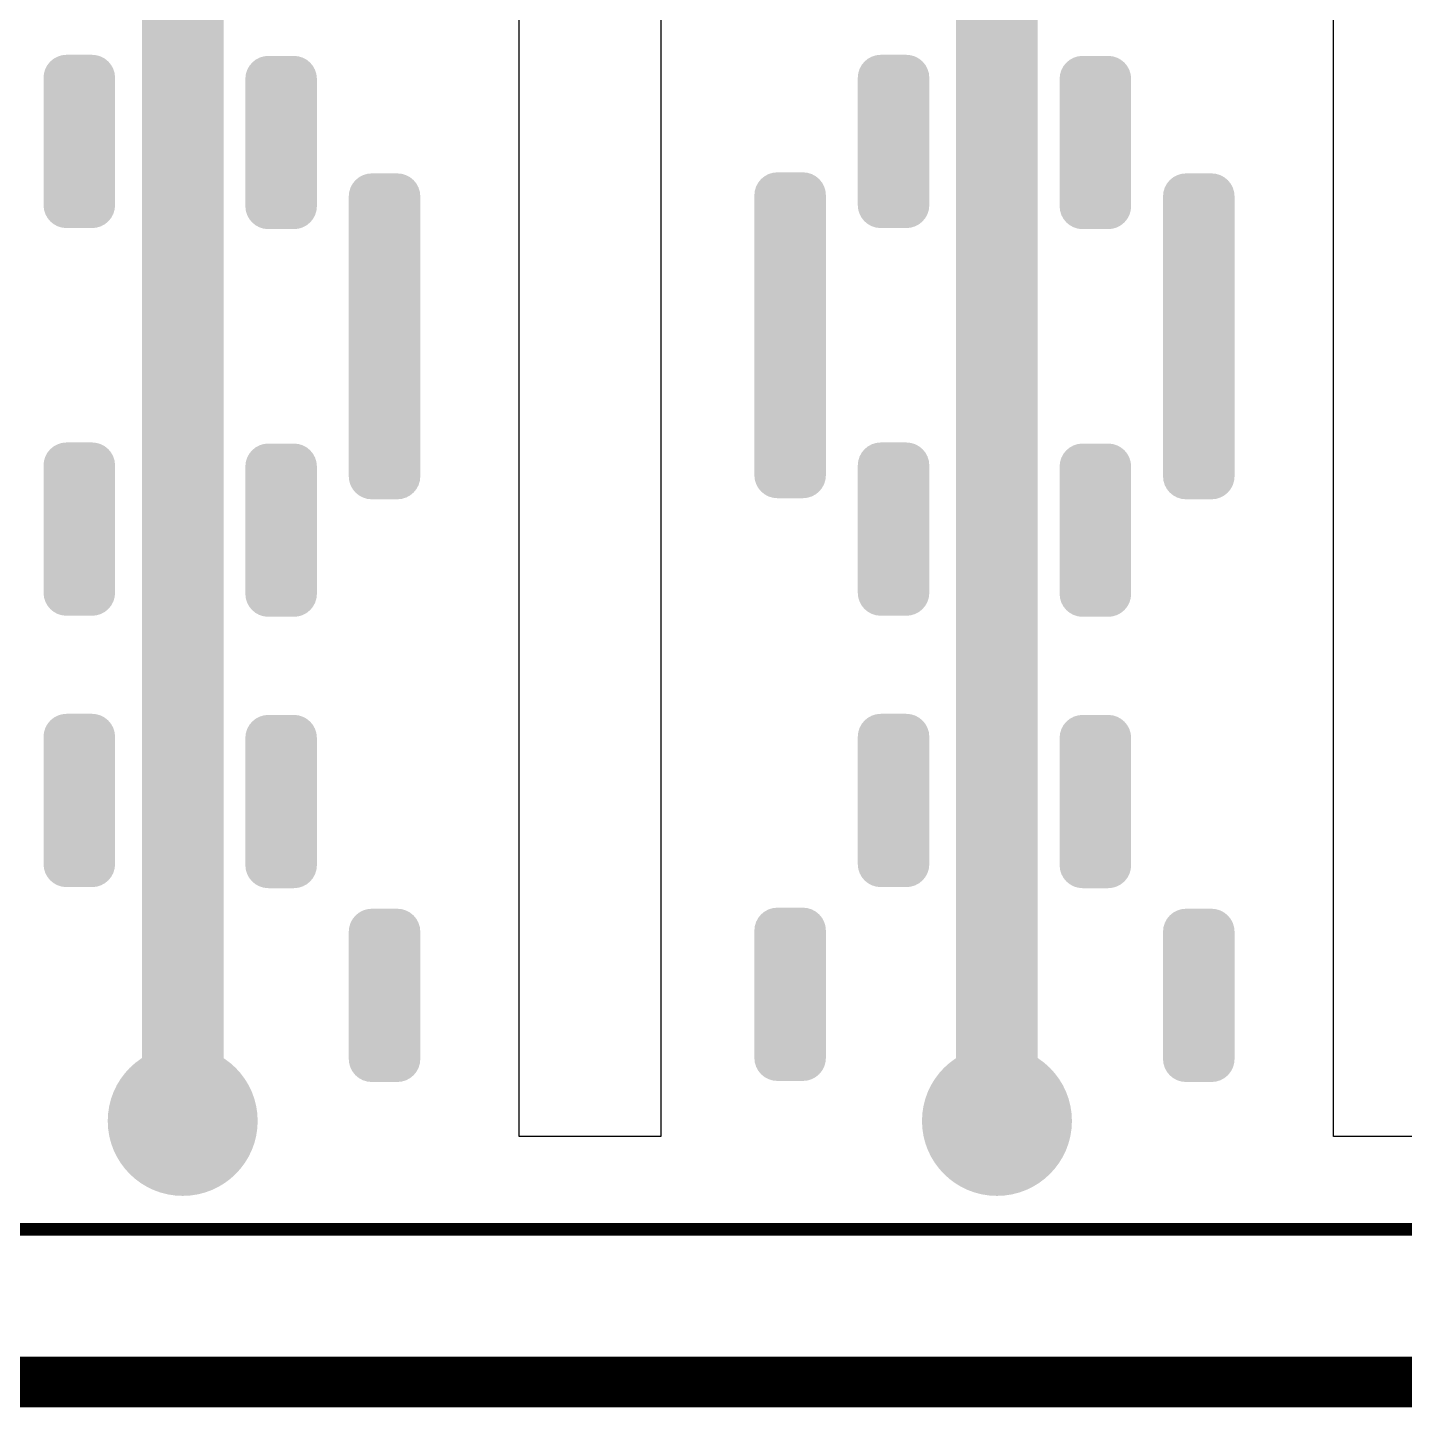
# Model space of a CAD drawing. Header units: inches. Extents: x -0.01 to 3.95, y -0.11 to 1.88.
# Drawn here: x 1.435 to 1.967, y -0.107 to 0.426 of the extents above; entities that cross this region are included whole.
import ezdxf

# ---------------------------------------------------------------- set-up
doc = ezdxf.new("R2010")
doc.units = ezdxf.units.IN
doc.header["$MEASUREMENT"] = 0
for name, color, linetype in [('Board Outline', 216, 'Continuous'), ('Bottom Layer', 5, 'Continuous'), ('Bottom Solder', 6, 'Continuous'), ('Top Layer', 1, 'Continuous'), ('Top Overlay', 2, 'Continuous'), ('Top Paste', 8, 'Continuous'), ('Top Solder', 216, 'Continuous'), ('Via Holes', 16, 'Continuous')]:
    doc.layers.add(name, color=color, linetype=linetype)

msp = doc.modelspace()

# ---------------------------------------------------------------- hatches: boundary and pattern name
at = {"layer": 'Bottom Layer'}
h = msp.add_hatch(color=5, dxfattribs=at)
edge = h.paths.add_edge_path()
edge.add_arc((1.49484, 0.00336), 0.025, 0, 360)
h = msp.add_hatch(color=5, dxfattribs=at)
edge = h.paths.add_edge_path()
edge.add_arc((1.8098, 0.00336), 0.025, 0, 360)
h = msp.add_hatch(color=5, dxfattribs=at)
edge = h.paths.add_edge_path()
edge.add_arc((1.8098, 0.00336), 0.025, 0, 360)
at = {"layer": 'Bottom Solder'}
h = msp.add_hatch(color=6, dxfattribs=at)
edge = h.paths.add_edge_path()
edge.add_arc((1.49484, 0.00336), 0.029, 0, 360)
h = msp.add_hatch(color=6, dxfattribs=at)
edge = h.paths.add_edge_path()
edge.add_arc((1.8098, 0.00336), 0.029, 0, 360)
h = msp.add_hatch(color=6, dxfattribs=at)
edge = h.paths.add_edge_path()
edge.add_arc((1.8098, 0.00336), 0.029, 0, 360)
at = {"layer": 'Top Layer'}
h = msp.add_hatch(color=1, dxfattribs=at)
edge = h.paths.add_edge_path()
edge.add_arc((1.48894, 1.70551), 0.00591, 90, 180)
edge.add_line((1.48303, 1.70551), (1.48303, 0.00472))
edge.add_arc((1.48894, 0.00472), 0.00591, 180, 270)
edge.add_line((1.48894, -0.00118), (1.50075, -0.00118))
edge.add_arc((1.50075, 0.00472), 0.00591, 270, 360)
edge.add_line((1.50665, 0.00472), (1.50665, 1.70551))
edge.add_arc((1.50075, 1.70551), 0.00591, 0, 90)
edge.add_line((1.50075, 1.71141), (1.48894, 1.71141))
h = msp.add_hatch(color=1, dxfattribs=at)
edge = h.paths.add_edge_path()
edge.add_arc((1.8039, 1.70551), 0.00591, 90, 180)
edge.add_line((1.79799, 1.70551), (1.79799, 0.00472))
edge.add_arc((1.8039, 0.00472), 0.00591, 180, 270)
edge.add_line((1.8039, -0.00118), (1.81571, -0.00118))
edge.add_arc((1.81571, 0.00472), 0.00591, 270, 360)
edge.add_line((1.82161, 0.00472), (1.82161, 1.70551))
edge.add_arc((1.81571, 1.70551), 0.00591, 0, 90)
edge.add_line((1.81571, 1.71141), (1.8039, 1.71141))
h = msp.add_hatch(color=1, dxfattribs=at)
edge = h.paths.add_edge_path()
edge.add_arc((1.44992, 0.40697), 0.00492, 90, 180)
edge.add_line((1.445, 0.40697), (1.445, 0.35775))
edge.add_arc((1.44992, 0.35775), 0.00492, 180, 270)
edge.add_line((1.44992, 0.35283), (1.45976, 0.35283))
edge.add_arc((1.45976, 0.35775), 0.00492, 270, 360)
edge.add_line((1.46469, 0.35775), (1.46469, 0.40697))
edge.add_arc((1.45976, 0.40697), 0.00492, 0, 90)
edge.add_line((1.45976, 0.41189), (1.44992, 0.41189))
h = msp.add_hatch(color=1, dxfattribs=at)
edge = h.paths.add_edge_path()
edge.add_arc((1.53783, 0.35734), 0.00492, 270, 360)
edge.add_line((1.54275, 0.35734), (1.54275, 0.40655))
edge.add_arc((1.53783, 0.40655), 0.00492, 0, 90)
edge.add_line((1.53783, 0.41147), (1.52799, 0.41147))
edge.add_arc((1.52799, 0.40655), 0.00492, 90, 180)
edge.add_line((1.52307, 0.40655), (1.52307, 0.35734))
edge.add_arc((1.52799, 0.35734), 0.00492, 180, 270)
edge.add_line((1.52799, 0.35242), (1.53783, 0.35242))
h = msp.add_hatch(color=1, dxfattribs=at)
edge = h.paths.add_edge_path()
edge.add_arc((1.76488, 0.40697), 0.00492, 90, 180)
edge.add_line((1.75996, 0.40697), (1.75996, 0.35775))
edge.add_arc((1.76488, 0.35775), 0.00492, 180, 270)
edge.add_line((1.76488, 0.35283), (1.77472, 0.35283))
edge.add_arc((1.77472, 0.35775), 0.00492, 270, 360)
edge.add_line((1.77965, 0.35775), (1.77965, 0.40697))
edge.add_arc((1.77472, 0.40697), 0.00492, 0, 90)
edge.add_line((1.77472, 0.41189), (1.76488, 0.41189))
h = msp.add_hatch(color=1, dxfattribs=at)
edge = h.paths.add_edge_path()
edge.add_arc((1.85279, 0.35734), 0.00492, 270, 360)
edge.add_line((1.85771, 0.35734), (1.85771, 0.40655))
edge.add_arc((1.85279, 0.40655), 0.00492, 0, 90)
edge.add_line((1.85279, 0.41147), (1.84295, 0.41147))
edge.add_arc((1.84295, 0.40655), 0.00492, 90, 180)
edge.add_line((1.83803, 0.40655), (1.83803, 0.35734))
edge.add_arc((1.84295, 0.35734), 0.00492, 180, 270)
edge.add_line((1.84295, 0.35242), (1.85279, 0.35242))
h = msp.add_hatch(color=1, dxfattribs=at)
edge = h.paths.add_edge_path()
edge.add_arc((1.57783, 0.25281), 0.00492, 270, 360)
edge.add_line((1.58275, 0.25281), (1.58275, 0.36108))
edge.add_arc((1.57783, 0.36108), 0.00492, 0, 90)
edge.add_line((1.57783, 0.366), (1.56799, 0.366))
edge.add_arc((1.56799, 0.36108), 0.00492, 90, 180)
edge.add_line((1.56307, 0.36108), (1.56307, 0.25281))
edge.add_arc((1.56799, 0.25281), 0.00492, 180, 270)
edge.add_line((1.56799, 0.24789), (1.57783, 0.24789))
h = msp.add_hatch(color=1, dxfattribs=at)
edge = h.paths.add_edge_path()
edge.add_arc((1.72488, 0.36149), 0.00492, 90, 180)
edge.add_line((1.71996, 0.36149), (1.71996, 0.25323))
edge.add_arc((1.72488, 0.25323), 0.00492, 180, 270)
edge.add_line((1.72488, 0.2483), (1.73472, 0.2483))
edge.add_arc((1.73472, 0.25323), 0.00492, 270, 360)
edge.add_line((1.73965, 0.25323), (1.73965, 0.36149))
edge.add_arc((1.73472, 0.36149), 0.00492, 0, 90)
edge.add_line((1.73472, 0.36641), (1.72488, 0.36641))
h = msp.add_hatch(color=1, dxfattribs=at)
edge = h.paths.add_edge_path()
edge.add_arc((1.89279, 0.25281), 0.00492, 270, 360)
edge.add_line((1.89771, 0.25281), (1.89771, 0.36108))
edge.add_arc((1.89279, 0.36108), 0.00492, 0, 90)
edge.add_line((1.89279, 0.366), (1.88295, 0.366))
edge.add_arc((1.88295, 0.36108), 0.00492, 90, 180)
edge.add_line((1.87803, 0.36108), (1.87803, 0.25281))
edge.add_arc((1.88295, 0.25281), 0.00492, 180, 270)
edge.add_line((1.88295, 0.24789), (1.89279, 0.24789))
h = msp.add_hatch(color=1, dxfattribs=at)
edge = h.paths.add_edge_path()
edge.add_arc((1.44992, 0.25697), 0.00492, 90, 180)
edge.add_line((1.445, 0.25697), (1.445, 0.20775))
edge.add_arc((1.44992, 0.20775), 0.00492, 180, 270)
edge.add_line((1.44992, 0.20283), (1.45976, 0.20283))
edge.add_arc((1.45976, 0.20775), 0.00492, 270, 360)
edge.add_line((1.46469, 0.20775), (1.46469, 0.25697))
edge.add_arc((1.45976, 0.25697), 0.00492, 0, 90)
edge.add_line((1.45976, 0.26189), (1.44992, 0.26189))
h = msp.add_hatch(color=1, dxfattribs=at)
edge = h.paths.add_edge_path()
edge.add_arc((1.76488, 0.25697), 0.00492, 90, 180)
edge.add_line((1.75996, 0.25697), (1.75996, 0.20775))
edge.add_arc((1.76488, 0.20775), 0.00492, 180, 270)
edge.add_line((1.76488, 0.20283), (1.77472, 0.20283))
edge.add_arc((1.77472, 0.20775), 0.00492, 270, 360)
edge.add_line((1.77965, 0.20775), (1.77965, 0.25697))
edge.add_arc((1.77472, 0.25697), 0.00492, 0, 90)
edge.add_line((1.77472, 0.26189), (1.76488, 0.26189))
h = msp.add_hatch(color=1, dxfattribs=at)
edge = h.paths.add_edge_path()
edge.add_arc((1.53783, 0.20734), 0.00492, 270, 360)
edge.add_line((1.54275, 0.20734), (1.54275, 0.25655))
edge.add_arc((1.53783, 0.25655), 0.00492, 0, 90)
edge.add_line((1.53783, 0.26147), (1.52799, 0.26147))
edge.add_arc((1.52799, 0.25655), 0.00492, 90, 180)
edge.add_line((1.52307, 0.25655), (1.52307, 0.20734))
edge.add_arc((1.52799, 0.20734), 0.00492, 180, 270)
edge.add_line((1.52799, 0.20242), (1.53783, 0.20242))
h = msp.add_hatch(color=1, dxfattribs=at)
edge = h.paths.add_edge_path()
edge.add_arc((1.85279, 0.20734), 0.00492, 270, 360)
edge.add_line((1.85771, 0.20734), (1.85771, 0.25655))
edge.add_arc((1.85279, 0.25655), 0.00492, 0, 90)
edge.add_line((1.85279, 0.26147), (1.84295, 0.26147))
edge.add_arc((1.84295, 0.25655), 0.00492, 90, 180)
edge.add_line((1.83803, 0.25655), (1.83803, 0.20734))
edge.add_arc((1.84295, 0.20734), 0.00492, 180, 270)
edge.add_line((1.84295, 0.20242), (1.85279, 0.20242))
h = msp.add_hatch(color=1, dxfattribs=at)
edge = h.paths.add_edge_path()
edge.add_arc((1.44992, 0.15197), 0.00492, 90, 180)
edge.add_line((1.445, 0.15197), (1.445, 0.10275))
edge.add_arc((1.44992, 0.10275), 0.00492, 180, 270)
edge.add_line((1.44992, 0.09783), (1.45976, 0.09783))
edge.add_arc((1.45976, 0.10275), 0.00492, 270, 360)
edge.add_line((1.46469, 0.10275), (1.46469, 0.15197))
edge.add_arc((1.45976, 0.15197), 0.00492, 0, 90)
edge.add_line((1.45976, 0.15689), (1.44992, 0.15689))
h = msp.add_hatch(color=1, dxfattribs=at)
edge = h.paths.add_edge_path()
edge.add_arc((1.53783, 0.10234), 0.00492, 270, 360)
edge.add_line((1.54275, 0.10234), (1.54275, 0.15155))
edge.add_arc((1.53783, 0.15155), 0.00492, 0, 90)
edge.add_line((1.53783, 0.15647), (1.52799, 0.15647))
edge.add_arc((1.52799, 0.15155), 0.00492, 90, 180)
edge.add_line((1.52307, 0.15155), (1.52307, 0.10234))
edge.add_arc((1.52799, 0.10234), 0.00492, 180, 270)
edge.add_line((1.52799, 0.09742), (1.53783, 0.09742))
h = msp.add_hatch(color=1, dxfattribs=at)
edge = h.paths.add_edge_path()
edge.add_arc((1.76488, 0.15197), 0.00492, 90, 180)
edge.add_line((1.75996, 0.15197), (1.75996, 0.10275))
edge.add_arc((1.76488, 0.10275), 0.00492, 180, 270)
edge.add_line((1.76488, 0.09783), (1.77472, 0.09783))
edge.add_arc((1.77472, 0.10275), 0.00492, 270, 360)
edge.add_line((1.77965, 0.10275), (1.77965, 0.15197))
edge.add_arc((1.77472, 0.15197), 0.00492, 0, 90)
edge.add_line((1.77472, 0.15689), (1.76488, 0.15689))
h = msp.add_hatch(color=1, dxfattribs=at)
edge = h.paths.add_edge_path()
edge.add_arc((1.85279, 0.10234), 0.00492, 270, 360)
edge.add_line((1.85771, 0.10234), (1.85771, 0.15155))
edge.add_arc((1.85279, 0.15155), 0.00492, 0, 90)
edge.add_line((1.85279, 0.15647), (1.84295, 0.15647))
edge.add_arc((1.84295, 0.15155), 0.00492, 90, 180)
edge.add_line((1.83803, 0.15155), (1.83803, 0.10234))
edge.add_arc((1.84295, 0.10234), 0.00492, 180, 270)
edge.add_line((1.84295, 0.09742), (1.85279, 0.09742))
h = msp.add_hatch(color=1, dxfattribs=at)
edge = h.paths.add_edge_path()
edge.add_arc((1.57783, 0.02734), 0.00492, 270, 360)
edge.add_line((1.58275, 0.02734), (1.58275, 0.07655))
edge.add_arc((1.57783, 0.07655), 0.00492, 0, 90)
edge.add_line((1.57783, 0.08147), (1.56799, 0.08147))
edge.add_arc((1.56799, 0.07655), 0.00492, 90, 180)
edge.add_line((1.56307, 0.07655), (1.56307, 0.02734))
edge.add_arc((1.56799, 0.02734), 0.00492, 180, 270)
edge.add_line((1.56799, 0.02242), (1.57783, 0.02242))
h = msp.add_hatch(color=1, dxfattribs=at)
edge = h.paths.add_edge_path()
edge.add_arc((1.72488, 0.07697), 0.00492, 90, 180)
edge.add_line((1.71996, 0.07697), (1.71996, 0.02775))
edge.add_arc((1.72488, 0.02775), 0.00492, 180, 270)
edge.add_line((1.72488, 0.02283), (1.73472, 0.02283))
edge.add_arc((1.73472, 0.02775), 0.00492, 270, 360)
edge.add_line((1.73965, 0.02775), (1.73965, 0.07697))
edge.add_arc((1.73472, 0.07697), 0.00492, 0, 90)
edge.add_line((1.73472, 0.08189), (1.72488, 0.08189))
h = msp.add_hatch(color=1, dxfattribs=at)
edge = h.paths.add_edge_path()
edge.add_arc((1.89279, 0.02734), 0.00492, 270, 360)
edge.add_line((1.89771, 0.02734), (1.89771, 0.07655))
edge.add_arc((1.89279, 0.07655), 0.00492, 0, 90)
edge.add_line((1.89279, 0.08147), (1.88295, 0.08147))
edge.add_arc((1.88295, 0.07655), 0.00492, 90, 180)
edge.add_line((1.87803, 0.07655), (1.87803, 0.02734))
edge.add_arc((1.88295, 0.02734), 0.00492, 180, 270)
edge.add_line((1.88295, 0.02242), (1.89279, 0.02242))
h = msp.add_hatch(color=1, dxfattribs=at)
edge = h.paths.add_edge_path()
edge.add_arc((1.49484, 0.00336), 0.025, 0, 360)
h = msp.add_hatch(color=1, dxfattribs=at)
edge = h.paths.add_edge_path()
edge.add_arc((1.8098, 0.00336), 0.025, 0, 360)
h = msp.add_hatch(color=1, dxfattribs=at)
edge = h.paths.add_edge_path()
edge.add_arc((1.8098, 0.00336), 0.025, 0, 360)
at = {"layer": 'Top Paste'}
h = msp.add_hatch(color=8, dxfattribs=at)
edge = h.paths.add_edge_path()
edge.add_arc((1.48894, 1.70551), 0.00591, 90, 180)
edge.add_line((1.48303, 1.70551), (1.48303, 0.00472))
edge.add_arc((1.48894, 0.00472), 0.00591, 180, 270)
edge.add_line((1.48894, -0.00118), (1.50075, -0.00118))
edge.add_arc((1.50075, 0.00472), 0.00591, 270, 360)
edge.add_line((1.50665, 0.00472), (1.50665, 1.70551))
edge.add_arc((1.50075, 1.70551), 0.00591, 0, 90)
edge.add_line((1.50075, 1.71141), (1.48894, 1.71141))
h = msp.add_hatch(color=8, dxfattribs=at)
edge = h.paths.add_edge_path()
edge.add_arc((1.8039, 1.70551), 0.00591, 90, 180)
edge.add_line((1.79799, 1.70551), (1.79799, 0.00472))
edge.add_arc((1.8039, 0.00472), 0.00591, 180, 270)
edge.add_line((1.8039, -0.00118), (1.81571, -0.00118))
edge.add_arc((1.81571, 0.00472), 0.00591, 270, 360)
edge.add_line((1.82161, 0.00472), (1.82161, 1.70551))
edge.add_arc((1.81571, 1.70551), 0.00591, 0, 90)
edge.add_line((1.81571, 1.71141), (1.8039, 1.71141))
h = msp.add_hatch(color=8, dxfattribs=at)
edge = h.paths.add_edge_path()
edge.add_arc((1.44992, 0.40697), 0.00492, 90, 180)
edge.add_line((1.445, 0.40697), (1.445, 0.35775))
edge.add_arc((1.44992, 0.35775), 0.00492, 180, 270)
edge.add_line((1.44992, 0.35283), (1.45976, 0.35283))
edge.add_arc((1.45976, 0.35775), 0.00492, 270, 360)
edge.add_line((1.46469, 0.35775), (1.46469, 0.40697))
edge.add_arc((1.45976, 0.40697), 0.00492, 0, 90)
edge.add_line((1.45976, 0.41189), (1.44992, 0.41189))
h = msp.add_hatch(color=8, dxfattribs=at)
edge = h.paths.add_edge_path()
edge.add_arc((1.53783, 0.35734), 0.00492, 270, 360)
edge.add_line((1.54275, 0.35734), (1.54275, 0.40655))
edge.add_arc((1.53783, 0.40655), 0.00492, 0, 90)
edge.add_line((1.53783, 0.41147), (1.52799, 0.41147))
edge.add_arc((1.52799, 0.40655), 0.00492, 90, 180)
edge.add_line((1.52307, 0.40655), (1.52307, 0.35734))
edge.add_arc((1.52799, 0.35734), 0.00492, 180, 270)
edge.add_line((1.52799, 0.35242), (1.53783, 0.35242))
h = msp.add_hatch(color=8, dxfattribs=at)
edge = h.paths.add_edge_path()
edge.add_arc((1.76488, 0.40697), 0.00492, 90, 180)
edge.add_line((1.75996, 0.40697), (1.75996, 0.35775))
edge.add_arc((1.76488, 0.35775), 0.00492, 180, 270)
edge.add_line((1.76488, 0.35283), (1.77472, 0.35283))
edge.add_arc((1.77472, 0.35775), 0.00492, 270, 360)
edge.add_line((1.77965, 0.35775), (1.77965, 0.40697))
edge.add_arc((1.77472, 0.40697), 0.00492, 0, 90)
edge.add_line((1.77472, 0.41189), (1.76488, 0.41189))
h = msp.add_hatch(color=8, dxfattribs=at)
edge = h.paths.add_edge_path()
edge.add_arc((1.85279, 0.35734), 0.00492, 270, 360)
edge.add_line((1.85771, 0.35734), (1.85771, 0.40655))
edge.add_arc((1.85279, 0.40655), 0.00492, 0, 90)
edge.add_line((1.85279, 0.41147), (1.84295, 0.41147))
edge.add_arc((1.84295, 0.40655), 0.00492, 90, 180)
edge.add_line((1.83803, 0.40655), (1.83803, 0.35734))
edge.add_arc((1.84295, 0.35734), 0.00492, 180, 270)
edge.add_line((1.84295, 0.35242), (1.85279, 0.35242))
h = msp.add_hatch(color=8, dxfattribs=at)
edge = h.paths.add_edge_path()
edge.add_arc((1.57783, 0.25281), 0.00492, 270, 360)
edge.add_line((1.58275, 0.25281), (1.58275, 0.36108))
edge.add_arc((1.57783, 0.36108), 0.00492, 0, 90)
edge.add_line((1.57783, 0.366), (1.56799, 0.366))
edge.add_arc((1.56799, 0.36108), 0.00492, 90, 180)
edge.add_line((1.56307, 0.36108), (1.56307, 0.25281))
edge.add_arc((1.56799, 0.25281), 0.00492, 180, 270)
edge.add_line((1.56799, 0.24789), (1.57783, 0.24789))
h = msp.add_hatch(color=8, dxfattribs=at)
edge = h.paths.add_edge_path()
edge.add_arc((1.72488, 0.36149), 0.00492, 90, 180)
edge.add_line((1.71996, 0.36149), (1.71996, 0.25323))
edge.add_arc((1.72488, 0.25323), 0.00492, 180, 270)
edge.add_line((1.72488, 0.2483), (1.73472, 0.2483))
edge.add_arc((1.73472, 0.25323), 0.00492, 270, 360)
edge.add_line((1.73965, 0.25323), (1.73965, 0.36149))
edge.add_arc((1.73472, 0.36149), 0.00492, 0, 90)
edge.add_line((1.73472, 0.36641), (1.72488, 0.36641))
h = msp.add_hatch(color=8, dxfattribs=at)
edge = h.paths.add_edge_path()
edge.add_arc((1.89279, 0.25281), 0.00492, 270, 360)
edge.add_line((1.89771, 0.25281), (1.89771, 0.36108))
edge.add_arc((1.89279, 0.36108), 0.00492, 0, 90)
edge.add_line((1.89279, 0.366), (1.88295, 0.366))
edge.add_arc((1.88295, 0.36108), 0.00492, 90, 180)
edge.add_line((1.87803, 0.36108), (1.87803, 0.25281))
edge.add_arc((1.88295, 0.25281), 0.00492, 180, 270)
edge.add_line((1.88295, 0.24789), (1.89279, 0.24789))
h = msp.add_hatch(color=8, dxfattribs=at)
edge = h.paths.add_edge_path()
edge.add_arc((1.44992, 0.25697), 0.00492, 90, 180)
edge.add_line((1.445, 0.25697), (1.445, 0.20775))
edge.add_arc((1.44992, 0.20775), 0.00492, 180, 270)
edge.add_line((1.44992, 0.20283), (1.45976, 0.20283))
edge.add_arc((1.45976, 0.20775), 0.00492, 270, 360)
edge.add_line((1.46469, 0.20775), (1.46469, 0.25697))
edge.add_arc((1.45976, 0.25697), 0.00492, 0, 90)
edge.add_line((1.45976, 0.26189), (1.44992, 0.26189))
h = msp.add_hatch(color=8, dxfattribs=at)
edge = h.paths.add_edge_path()
edge.add_arc((1.76488, 0.25697), 0.00492, 90, 180)
edge.add_line((1.75996, 0.25697), (1.75996, 0.20775))
edge.add_arc((1.76488, 0.20775), 0.00492, 180, 270)
edge.add_line((1.76488, 0.20283), (1.77472, 0.20283))
edge.add_arc((1.77472, 0.20775), 0.00492, 270, 360)
edge.add_line((1.77965, 0.20775), (1.77965, 0.25697))
edge.add_arc((1.77472, 0.25697), 0.00492, 0, 90)
edge.add_line((1.77472, 0.26189), (1.76488, 0.26189))
h = msp.add_hatch(color=8, dxfattribs=at)
edge = h.paths.add_edge_path()
edge.add_arc((1.53783, 0.20734), 0.00492, 270, 360)
edge.add_line((1.54275, 0.20734), (1.54275, 0.25655))
edge.add_arc((1.53783, 0.25655), 0.00492, 0, 90)
edge.add_line((1.53783, 0.26147), (1.52799, 0.26147))
edge.add_arc((1.52799, 0.25655), 0.00492, 90, 180)
edge.add_line((1.52307, 0.25655), (1.52307, 0.20734))
edge.add_arc((1.52799, 0.20734), 0.00492, 180, 270)
edge.add_line((1.52799, 0.20242), (1.53783, 0.20242))
h = msp.add_hatch(color=8, dxfattribs=at)
edge = h.paths.add_edge_path()
edge.add_arc((1.85279, 0.20734), 0.00492, 270, 360)
edge.add_line((1.85771, 0.20734), (1.85771, 0.25655))
edge.add_arc((1.85279, 0.25655), 0.00492, 0, 90)
edge.add_line((1.85279, 0.26147), (1.84295, 0.26147))
edge.add_arc((1.84295, 0.25655), 0.00492, 90, 180)
edge.add_line((1.83803, 0.25655), (1.83803, 0.20734))
edge.add_arc((1.84295, 0.20734), 0.00492, 180, 270)
edge.add_line((1.84295, 0.20242), (1.85279, 0.20242))
h = msp.add_hatch(color=8, dxfattribs=at)
edge = h.paths.add_edge_path()
edge.add_arc((1.44992, 0.15197), 0.00492, 90, 180)
edge.add_line((1.445, 0.15197), (1.445, 0.10275))
edge.add_arc((1.44992, 0.10275), 0.00492, 180, 270)
edge.add_line((1.44992, 0.09783), (1.45976, 0.09783))
edge.add_arc((1.45976, 0.10275), 0.00492, 270, 360)
edge.add_line((1.46469, 0.10275), (1.46469, 0.15197))
edge.add_arc((1.45976, 0.15197), 0.00492, 0, 90)
edge.add_line((1.45976, 0.15689), (1.44992, 0.15689))
h = msp.add_hatch(color=8, dxfattribs=at)
edge = h.paths.add_edge_path()
edge.add_arc((1.53783, 0.10234), 0.00492, 270, 360)
edge.add_line((1.54275, 0.10234), (1.54275, 0.15155))
edge.add_arc((1.53783, 0.15155), 0.00492, 0, 90)
edge.add_line((1.53783, 0.15647), (1.52799, 0.15647))
edge.add_arc((1.52799, 0.15155), 0.00492, 90, 180)
edge.add_line((1.52307, 0.15155), (1.52307, 0.10234))
edge.add_arc((1.52799, 0.10234), 0.00492, 180, 270)
edge.add_line((1.52799, 0.09742), (1.53783, 0.09742))
h = msp.add_hatch(color=8, dxfattribs=at)
edge = h.paths.add_edge_path()
edge.add_arc((1.76488, 0.15197), 0.00492, 90, 180)
edge.add_line((1.75996, 0.15197), (1.75996, 0.10275))
edge.add_arc((1.76488, 0.10275), 0.00492, 180, 270)
edge.add_line((1.76488, 0.09783), (1.77472, 0.09783))
edge.add_arc((1.77472, 0.10275), 0.00492, 270, 360)
edge.add_line((1.77965, 0.10275), (1.77965, 0.15197))
edge.add_arc((1.77472, 0.15197), 0.00492, 0, 90)
edge.add_line((1.77472, 0.15689), (1.76488, 0.15689))
h = msp.add_hatch(color=8, dxfattribs=at)
edge = h.paths.add_edge_path()
edge.add_arc((1.85279, 0.10234), 0.00492, 270, 360)
edge.add_line((1.85771, 0.10234), (1.85771, 0.15155))
edge.add_arc((1.85279, 0.15155), 0.00492, 0, 90)
edge.add_line((1.85279, 0.15647), (1.84295, 0.15647))
edge.add_arc((1.84295, 0.15155), 0.00492, 90, 180)
edge.add_line((1.83803, 0.15155), (1.83803, 0.10234))
edge.add_arc((1.84295, 0.10234), 0.00492, 180, 270)
edge.add_line((1.84295, 0.09742), (1.85279, 0.09742))
h = msp.add_hatch(color=8, dxfattribs=at)
edge = h.paths.add_edge_path()
edge.add_arc((1.57783, 0.02734), 0.00492, 270, 360)
edge.add_line((1.58275, 0.02734), (1.58275, 0.07655))
edge.add_arc((1.57783, 0.07655), 0.00492, 0, 90)
edge.add_line((1.57783, 0.08147), (1.56799, 0.08147))
edge.add_arc((1.56799, 0.07655), 0.00492, 90, 180)
edge.add_line((1.56307, 0.07655), (1.56307, 0.02734))
edge.add_arc((1.56799, 0.02734), 0.00492, 180, 270)
edge.add_line((1.56799, 0.02242), (1.57783, 0.02242))
h = msp.add_hatch(color=8, dxfattribs=at)
edge = h.paths.add_edge_path()
edge.add_arc((1.72488, 0.07697), 0.00492, 90, 180)
edge.add_line((1.71996, 0.07697), (1.71996, 0.02775))
edge.add_arc((1.72488, 0.02775), 0.00492, 180, 270)
edge.add_line((1.72488, 0.02283), (1.73472, 0.02283))
edge.add_arc((1.73472, 0.02775), 0.00492, 270, 360)
edge.add_line((1.73965, 0.02775), (1.73965, 0.07697))
edge.add_arc((1.73472, 0.07697), 0.00492, 0, 90)
edge.add_line((1.73472, 0.08189), (1.72488, 0.08189))
h = msp.add_hatch(color=8, dxfattribs=at)
edge = h.paths.add_edge_path()
edge.add_arc((1.89279, 0.02734), 0.00492, 270, 360)
edge.add_line((1.89771, 0.02734), (1.89771, 0.07655))
edge.add_arc((1.89279, 0.07655), 0.00492, 0, 90)
edge.add_line((1.89279, 0.08147), (1.88295, 0.08147))
edge.add_arc((1.88295, 0.07655), 0.00492, 90, 180)
edge.add_line((1.87803, 0.07655), (1.87803, 0.02734))
edge.add_arc((1.88295, 0.02734), 0.00492, 180, 270)
edge.add_line((1.88295, 0.02242), (1.89279, 0.02242))
at = {"layer": 'Top Solder'}
h = msp.add_hatch(color=216, dxfattribs=at)
edge = h.paths.add_edge_path()
edge.add_arc((1.48894, 1.70551), 0.00991, 90, 180)
edge.add_line((1.47903, 1.70551), (1.47903, 0.00472))
edge.add_arc((1.48894, 0.00472), 0.00991, 180, 270)
edge.add_line((1.48894, -0.00518), (1.50075, -0.00518))
edge.add_arc((1.50075, 0.00472), 0.00991, 270, 360)
edge.add_line((1.51065, 0.00472), (1.51065, 1.70551))
edge.add_arc((1.50075, 1.70551), 0.00991, 0, 90)
edge.add_line((1.50075, 1.71541), (1.48894, 1.71541))
h = msp.add_hatch(color=216, dxfattribs=at)
edge = h.paths.add_edge_path()
edge.add_arc((1.8039, 1.70551), 0.00991, 90, 180)
edge.add_line((1.79399, 1.70551), (1.79399, 0.00472))
edge.add_arc((1.8039, 0.00472), 0.00991, 180, 270)
edge.add_line((1.8039, -0.00518), (1.81571, -0.00518))
edge.add_arc((1.81571, 0.00472), 0.00991, 270, 360)
edge.add_line((1.82561, 0.00472), (1.82561, 1.70551))
edge.add_arc((1.81571, 1.70551), 0.00991, 0, 90)
edge.add_line((1.81571, 1.71541), (1.8039, 1.71541))
h = msp.add_hatch(color=216, dxfattribs=at)
edge = h.paths.add_edge_path()
edge.add_arc((1.44992, 0.40697), 0.00892, 90, 180)
edge.add_line((1.441, 0.40697), (1.441, 0.35775))
edge.add_arc((1.44992, 0.35775), 0.00892, 180, 270)
edge.add_line((1.44992, 0.34883), (1.45976, 0.34883))
edge.add_arc((1.45976, 0.35775), 0.00892, 270, 360)
edge.add_line((1.46869, 0.35775), (1.46869, 0.40697))
edge.add_arc((1.45976, 0.40697), 0.00892, 0, 90)
edge.add_line((1.45976, 0.41589), (1.44992, 0.41589))
h = msp.add_hatch(color=216, dxfattribs=at)
edge = h.paths.add_edge_path()
edge.add_arc((1.53783, 0.35734), 0.00892, 270, 360)
edge.add_line((1.54675, 0.35734), (1.54675, 0.40655))
edge.add_arc((1.53783, 0.40655), 0.00892, 0, 90)
edge.add_line((1.53783, 0.41547), (1.52799, 0.41547))
edge.add_arc((1.52799, 0.40655), 0.00892, 90, 180)
edge.add_line((1.51907, 0.40655), (1.51907, 0.35734))
edge.add_arc((1.52799, 0.35734), 0.00892, 180, 270)
edge.add_line((1.52799, 0.34842), (1.53783, 0.34842))
h = msp.add_hatch(color=216, dxfattribs=at)
edge = h.paths.add_edge_path()
edge.add_arc((1.76488, 0.40697), 0.00892, 90, 180)
edge.add_line((1.75596, 0.40697), (1.75596, 0.35775))
edge.add_arc((1.76488, 0.35775), 0.00892, 180, 270)
edge.add_line((1.76488, 0.34883), (1.77472, 0.34883))
edge.add_arc((1.77472, 0.35775), 0.00892, 270, 360)
edge.add_line((1.78365, 0.35775), (1.78365, 0.40697))
edge.add_arc((1.77472, 0.40697), 0.00892, 0, 90)
edge.add_line((1.77472, 0.41589), (1.76488, 0.41589))
h = msp.add_hatch(color=216, dxfattribs=at)
edge = h.paths.add_edge_path()
edge.add_arc((1.85279, 0.35734), 0.00892, 270, 360)
edge.add_line((1.86171, 0.35734), (1.86171, 0.40655))
edge.add_arc((1.85279, 0.40655), 0.00892, 0, 90)
edge.add_line((1.85279, 0.41547), (1.84295, 0.41547))
edge.add_arc((1.84295, 0.40655), 0.00892, 90, 180)
edge.add_line((1.83403, 0.40655), (1.83403, 0.35734))
edge.add_arc((1.84295, 0.35734), 0.00892, 180, 270)
edge.add_line((1.84295, 0.34842), (1.85279, 0.34842))
h = msp.add_hatch(color=216, dxfattribs=at)
edge = h.paths.add_edge_path()
edge.add_arc((1.57783, 0.25281), 0.00892, 270, 360)
edge.add_line((1.58675, 0.25281), (1.58675, 0.36108))
edge.add_arc((1.57783, 0.36108), 0.00892, 0, 90)
edge.add_line((1.57783, 0.37), (1.56799, 0.37))
edge.add_arc((1.56799, 0.36108), 0.00892, 90, 180)
edge.add_line((1.55907, 0.36108), (1.55907, 0.25281))
edge.add_arc((1.56799, 0.25281), 0.00892, 180, 270)
edge.add_line((1.56799, 0.24389), (1.57783, 0.24389))
h = msp.add_hatch(color=216, dxfattribs=at)
edge = h.paths.add_edge_path()
edge.add_arc((1.72488, 0.36149), 0.00892, 90, 180)
edge.add_line((1.71596, 0.36149), (1.71596, 0.25323))
edge.add_arc((1.72488, 0.25323), 0.00892, 180, 270)
edge.add_line((1.72488, 0.2443), (1.73472, 0.2443))
edge.add_arc((1.73472, 0.25323), 0.00892, 270, 360)
edge.add_line((1.74365, 0.25323), (1.74365, 0.36149))
edge.add_arc((1.73472, 0.36149), 0.00892, 0, 90)
edge.add_line((1.73472, 0.37041), (1.72488, 0.37041))
h = msp.add_hatch(color=216, dxfattribs=at)
edge = h.paths.add_edge_path()
edge.add_arc((1.89279, 0.25281), 0.00892, 270, 360)
edge.add_line((1.90171, 0.25281), (1.90171, 0.36108))
edge.add_arc((1.89279, 0.36108), 0.00892, 0, 90)
edge.add_line((1.89279, 0.37), (1.88295, 0.37))
edge.add_arc((1.88295, 0.36108), 0.00892, 90, 180)
edge.add_line((1.87403, 0.36108), (1.87403, 0.25281))
edge.add_arc((1.88295, 0.25281), 0.00892, 180, 270)
edge.add_line((1.88295, 0.24389), (1.89279, 0.24389))
h = msp.add_hatch(color=216, dxfattribs=at)
edge = h.paths.add_edge_path()
edge.add_arc((1.44992, 0.25697), 0.00892, 90, 180)
edge.add_line((1.441, 0.25697), (1.441, 0.20775))
edge.add_arc((1.44992, 0.20775), 0.00892, 180, 270)
edge.add_line((1.44992, 0.19883), (1.45976, 0.19883))
edge.add_arc((1.45976, 0.20775), 0.00892, 270, 360)
edge.add_line((1.46869, 0.20775), (1.46869, 0.25697))
edge.add_arc((1.45976, 0.25697), 0.00892, 0, 90)
edge.add_line((1.45976, 0.26589), (1.44992, 0.26589))
h = msp.add_hatch(color=216, dxfattribs=at)
edge = h.paths.add_edge_path()
edge.add_arc((1.53783, 0.20734), 0.00892, 270, 360)
edge.add_line((1.54675, 0.20734), (1.54675, 0.25655))
edge.add_arc((1.53783, 0.25655), 0.00892, 0, 90)
edge.add_line((1.53783, 0.26547), (1.52799, 0.26547))
edge.add_arc((1.52799, 0.25655), 0.00892, 90, 180)
edge.add_line((1.51907, 0.25655), (1.51907, 0.20734))
edge.add_arc((1.52799, 0.20734), 0.00892, 180, 270)
edge.add_line((1.52799, 0.19842), (1.53783, 0.19842))
h = msp.add_hatch(color=216, dxfattribs=at)
edge = h.paths.add_edge_path()
edge.add_arc((1.76488, 0.25697), 0.00892, 90, 180)
edge.add_line((1.75596, 0.25697), (1.75596, 0.20775))
edge.add_arc((1.76488, 0.20775), 0.00892, 180, 270)
edge.add_line((1.76488, 0.19883), (1.77472, 0.19883))
edge.add_arc((1.77472, 0.20775), 0.00892, 270, 360)
edge.add_line((1.78365, 0.20775), (1.78365, 0.25697))
edge.add_arc((1.77472, 0.25697), 0.00892, 0, 90)
edge.add_line((1.77472, 0.26589), (1.76488, 0.26589))
h = msp.add_hatch(color=216, dxfattribs=at)
edge = h.paths.add_edge_path()
edge.add_arc((1.85279, 0.20734), 0.00892, 270, 360)
edge.add_line((1.86171, 0.20734), (1.86171, 0.25655))
edge.add_arc((1.85279, 0.25655), 0.00892, 0, 90)
edge.add_line((1.85279, 0.26547), (1.84295, 0.26547))
edge.add_arc((1.84295, 0.25655), 0.00892, 90, 180)
edge.add_line((1.83403, 0.25655), (1.83403, 0.20734))
edge.add_arc((1.84295, 0.20734), 0.00892, 180, 270)
edge.add_line((1.84295, 0.19842), (1.85279, 0.19842))
h = msp.add_hatch(color=216, dxfattribs=at)
edge = h.paths.add_edge_path()
edge.add_arc((1.44992, 0.15197), 0.00892, 90, 180)
edge.add_line((1.441, 0.15197), (1.441, 0.10275))
edge.add_arc((1.44992, 0.10275), 0.00892, 180, 270)
edge.add_line((1.44992, 0.09383), (1.45976, 0.09383))
edge.add_arc((1.45976, 0.10275), 0.00892, 270, 360)
edge.add_line((1.46869, 0.10275), (1.46869, 0.15197))
edge.add_arc((1.45976, 0.15197), 0.00892, 0, 90)
edge.add_line((1.45976, 0.16089), (1.44992, 0.16089))
h = msp.add_hatch(color=216, dxfattribs=at)
edge = h.paths.add_edge_path()
edge.add_arc((1.53783, 0.10234), 0.00892, 270, 360)
edge.add_line((1.54675, 0.10234), (1.54675, 0.15155))
edge.add_arc((1.53783, 0.15155), 0.00892, 0, 90)
edge.add_line((1.53783, 0.16047), (1.52799, 0.16047))
edge.add_arc((1.52799, 0.15155), 0.00892, 90, 180)
edge.add_line((1.51907, 0.15155), (1.51907, 0.10234))
edge.add_arc((1.52799, 0.10234), 0.00892, 180, 270)
edge.add_line((1.52799, 0.09342), (1.53783, 0.09342))
h = msp.add_hatch(color=216, dxfattribs=at)
edge = h.paths.add_edge_path()
edge.add_arc((1.76488, 0.15197), 0.00892, 90, 180)
edge.add_line((1.75596, 0.15197), (1.75596, 0.10275))
edge.add_arc((1.76488, 0.10275), 0.00892, 180, 270)
edge.add_line((1.76488, 0.09383), (1.77472, 0.09383))
edge.add_arc((1.77472, 0.10275), 0.00892, 270, 360)
edge.add_line((1.78365, 0.10275), (1.78365, 0.15197))
edge.add_arc((1.77472, 0.15197), 0.00892, 0, 90)
edge.add_line((1.77472, 0.16089), (1.76488, 0.16089))
h = msp.add_hatch(color=216, dxfattribs=at)
edge = h.paths.add_edge_path()
edge.add_arc((1.85279, 0.10234), 0.00892, 270, 360)
edge.add_line((1.86171, 0.10234), (1.86171, 0.15155))
edge.add_arc((1.85279, 0.15155), 0.00892, 0, 90)
edge.add_line((1.85279, 0.16047), (1.84295, 0.16047))
edge.add_arc((1.84295, 0.15155), 0.00892, 90, 180)
edge.add_line((1.83403, 0.15155), (1.83403, 0.10234))
edge.add_arc((1.84295, 0.10234), 0.00892, 180, 270)
edge.add_line((1.84295, 0.09342), (1.85279, 0.09342))
h = msp.add_hatch(color=216, dxfattribs=at)
edge = h.paths.add_edge_path()
edge.add_arc((1.57783, 0.02734), 0.00892, 270, 360)
edge.add_line((1.58675, 0.02734), (1.58675, 0.07655))
edge.add_arc((1.57783, 0.07655), 0.00892, 0, 90)
edge.add_line((1.57783, 0.08547), (1.56799, 0.08547))
edge.add_arc((1.56799, 0.07655), 0.00892, 90, 180)
edge.add_line((1.55907, 0.07655), (1.55907, 0.02734))
edge.add_arc((1.56799, 0.02734), 0.00892, 180, 270)
edge.add_line((1.56799, 0.01842), (1.57783, 0.01842))
h = msp.add_hatch(color=216, dxfattribs=at)
edge = h.paths.add_edge_path()
edge.add_arc((1.72488, 0.07697), 0.00892, 90, 180)
edge.add_line((1.71596, 0.07697), (1.71596, 0.02775))
edge.add_arc((1.72488, 0.02775), 0.00892, 180, 270)
edge.add_line((1.72488, 0.01883), (1.73472, 0.01883))
edge.add_arc((1.73472, 0.02775), 0.00892, 270, 360)
edge.add_line((1.74365, 0.02775), (1.74365, 0.07697))
edge.add_arc((1.73472, 0.07697), 0.00892, 0, 90)
edge.add_line((1.73472, 0.08589), (1.72488, 0.08589))
h = msp.add_hatch(color=216, dxfattribs=at)
edge = h.paths.add_edge_path()
edge.add_arc((1.89279, 0.02734), 0.00892, 270, 360)
edge.add_line((1.90171, 0.02734), (1.90171, 0.07655))
edge.add_arc((1.89279, 0.07655), 0.00892, 0, 90)
edge.add_line((1.89279, 0.08547), (1.88295, 0.08547))
edge.add_arc((1.88295, 0.07655), 0.00892, 90, 180)
edge.add_line((1.87403, 0.07655), (1.87403, 0.02734))
edge.add_arc((1.88295, 0.02734), 0.00892, 180, 270)
edge.add_line((1.88295, 0.01842), (1.89279, 0.01842))
h = msp.add_hatch(color=216, dxfattribs=at)
edge = h.paths.add_edge_path()
edge.add_arc((1.49484, 0.00336), 0.029, 0, 360)
h = msp.add_hatch(color=216, dxfattribs=at)
edge = h.paths.add_edge_path()
edge.add_arc((1.8098, 0.00336), 0.029, 0, 360)
h = msp.add_hatch(color=216, dxfattribs=at)
edge = h.paths.add_edge_path()
edge.add_arc((1.8098, 0.00336), 0.029, 0, 360)
at = {"layer": 'Via Holes'}
h = msp.add_hatch(color=7, dxfattribs=at)
edge = h.paths.add_edge_path()
edge.add_arc((1.49484, 0.00336), 0.014, 0, 360)
h = msp.add_hatch(color=7, dxfattribs=at)
edge = h.paths.add_edge_path()
edge.add_arc((1.8098, 0.00336), 0.014, 0, 360)
h = msp.add_hatch(color=7, dxfattribs=at)
edge = h.paths.add_edge_path()
edge.add_arc((1.8098, 0.00336), 0.014, 0, 360)

# ---------------------------------------------------------------- linework, layer by layer
at = {"layer": 'Board Outline', "const_width": 0.01969}
msp.add_lwpolyline([(0.0794, -0.09764), (3.85761, -0.09764)], dxfattribs=at)
at = {"layer": 'Top Layer'}
for p, q in [((1.625, -0.00264), (1.625, 1.75)), ((1.67984, 1.75), (1.67984, -0.00264)), ((1.94, -0.00264), (1.94, 1.75)), ((1.67984, -0.00264), (1.625, -0.00264)), ((1.9948, -0.00264), (1.94, -0.00264)), ((0.1394, -0.03859), (3.79761, -0.03859)), ((3.85408, -0.09764), (0.0794, -0.09764))]:
    msp.add_line(p, q, dxfattribs=at)
at = {"layer": 'Top Overlay', "const_width": 0.005}
msp.add_lwpolyline([(0.1394, -0.03859), (3.79761, -0.03859)], dxfattribs=at)
at = {"layer": 'Top Solder'}
for p, q in [((0.1394, -0.03859), (3.79761, -0.03859)), ((3.85408, -0.09764), (0.0794, -0.09764))]:
    msp.add_line(p, q, dxfattribs=at)

doc.saveas('drawing.dxf')
